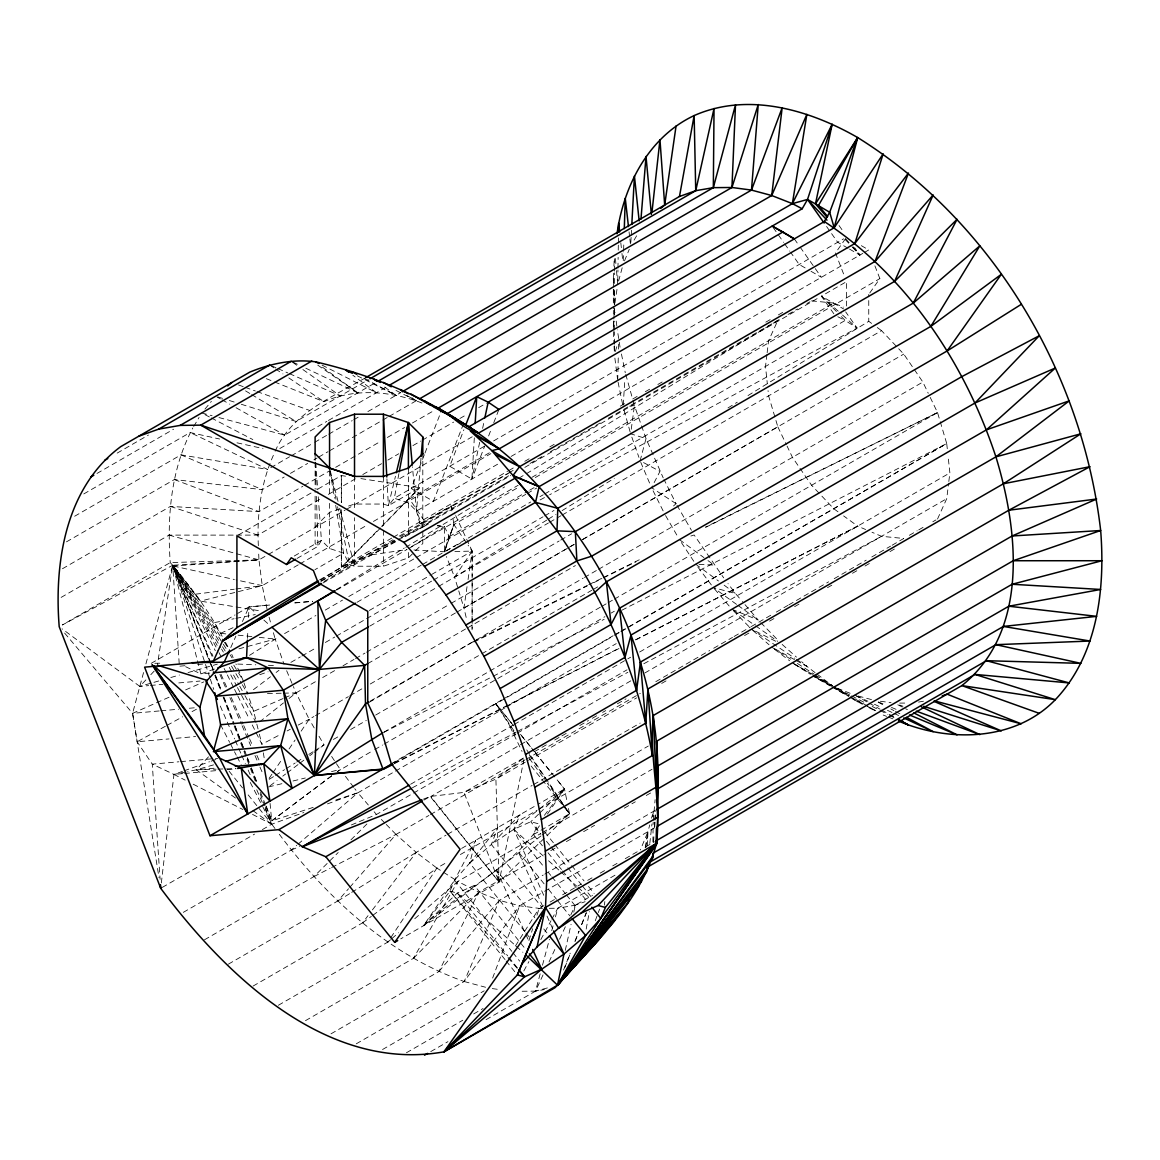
<?xml version="1.0" encoding="UTF-8"?>
<svg xmlns="http://www.w3.org/2000/svg" width="1160" height="1160" viewBox="0 0 1160 1160"><rect width="100%" height="100%" fill="white"/><g stroke="black" fill="none" stroke-linecap="round" stroke-linejoin="round"><path stroke-width="0.75" stroke-dasharray="5 3.75" d="M472.062 629.808L472.135 579.71M472.135 577.926L472.163 551.087L455.662 515.591M614.495 290.507L614.438 306.385L613.814 290.754M614.524 283.446L614.568 272.861M614.568 271.092L614.626 258.738M614.481 345.854L614.438 352.901L614.046 345.81M614.481 344.085L614.539 331.76M614.553 330.005L614.597 321.189M614.626 314.157L614.655 308.864L615.104 312.373M617.773 280.807L617.947 269.976M617.961 268.177L618.135 257.346M618.236 250.125L618.323 244.702M618.352 242.904L618.439 237.481M652.891 841.87L653.182 822.193M653.211 820.395L655.125 799.631M617.714 380.408L618.294 356.033M618.454 349.073L618.57 343.853M623.253 260.652L623.543 251.749M623.601 249.965L623.833 242.846M647.483 845.683L647.933 831.662L649.745 824.919M258.346 545.736C256.795 514.141 261.043 481.719 274.485 452.864M613.524 326.264L613.77 320.841M613.857 319.029L614.351 308.183M222.155 636.303C208.945 610.928 191.472 588.091 173.376 566.051L170.23 562.586C167.011 516.968 170.839 468.915 192.806 428.011M613.567 273.224L613.336 287.448M613.901 266.06L614.235 258.883M247.486 638.391L247.819 631.388M248.501 617.381L249.008 606.883L270.178 604.998L249.008 606.883L236.582 614.046M654.747 827.036L655.023 821.671M655.11 819.888L655.385 814.523M630.837 242.382L631.127 237.002M631.228 235.204L631.518 229.825M474.324 437.857L471.902 479.065L449.732 466.262L463.884 429.795M653.587 841.754L653.907 836.36M654.428 827.341L654.747 821.933M654.849 820.135L655.371 811.115M613.901 321.117L613.365 329.875L613.365 321.03M614.336 314.128L614.655 308.864M623.253 405.087L624.82 379.914M421.007 458.127L416.498 511.052L419.963 523.928L422.805 526.799L416.498 511.052L412.452 466.798M649.803 843.48L651.978 823.904M652.761 816.785L653.355 811.449L651.543 818.191M161.341 882.963L173.957 774.416L182.424 771.4M766.948 354.438L765.498 366.458L767.326 383.742M767.152 352.712L768.602 340.707L777.838 320.392L524.654 474.802M937.527 519.027L946.719 498.684L948.619 483.212M948.822 481.501L949.88 472.903L948.024 455.634M645.888 847.539L647.933 831.662L640.422 849.903M467.03 586.67L463.957 608.014L466.784 620.02M468.06 579.55L472.163 551.087L468.103 545.2M604.331 905.148L604.838 901.581M614.945 303.007L617.221 287.796M156.904 668.218L172.709 565.253L258.955 559.889L266.786 555.365M645.178 847.656L647.933 831.662M586.177 929.116L589.367 911.63M398.909 473.599L394.327 498.249L388.382 505.688L383.395 504.049L354.525 504.049L347.869 506.267M523.972 759.336L499.09 882.093L400.751 938.875M479.66 442.351L471.902 479.065L484.764 445.904M482.618 428.373L484.097 421.385M565.268 950.403L571.068 924.317M573.779 912.137L575.331 905.177L592.557 895.23M360.89 478.587L419.572 487.678L388.382 505.688L395.473 476.238M539.443 825.789C510.849 869.377 460.476 890.59 423.516 925.723L454.575 880.15L469.727 863.083L475.629 840.333L454.575 880.15L449.993 891.156L423.516 925.723L540.937 835.954M618.628 281.053L622.238 267.583M540.168 973.849L535.529 991.118L485.489 1020.003M542.488 965.207L549.434 939.31M551.754 930.683L553.61 923.781M555.466 916.864L557.786 908.236L617.294 873.871M143.55 672.553L132.602 713.342L137.126 741.762L152.279 764.15L160.109 879.309M145.913 663.897L172.709 565.253L200.346 601.112L260.579 610.957M413.989 550L444.498 551.783L448.848 535.876L444.439 526.567L437.291 525.451M615.365 351.48L617.25 345.129M528.902 940.557L532.672 928.711M536.978 915.167L539.125 908.381L543.822 905.67M437.465 525.886L444.439 526.567L444.498 551.783L453.864 524.566L452.878 517.78M444.498 551.783L453.864 524.566L518.071 487.49M595.268 920.75L599.589 909.121M492.637 978.054L519.578 905.771L543.068 892.214M469.727 863.083L491.361 844.494L497.843 827.501L469.727 863.083L524.726 931.509M424.328 454.735L411.22 488.505L433.39 501.294L463.55 423.647M424.98 453.052L441.38 410.858M449.152 537.645L448.848 535.876L449.688 536.37L449.152 537.645L453.864 524.566L467.088 543.721M488.621 435.957L491.202 429.33M493.768 422.704L498.916 409.436M564.702 967.832L570.604 952.809M575.201 941.122L579.13 931.103M581.755 924.418L586.351 912.731M563.528 970.05L570.212 953.215M574.896 941.441L578.898 931.349M581.58 924.621L586.25 912.847M624.5 260.899L629.285 249.284M401.215 537.587L426.982 524.842L427.518 523.566L428.359 524.059L401.737 538.53M542.416 845.785L533.44 834.62L538.008 823.658L530.773 821.73L513.75 829.356L491.361 844.494L541.88 907.323M543.736 895.288L513.75 829.356L520.072 814.683L491.361 844.494M356.265 1043.812L464.174 981.519L499.365 900.363L543.213 875.046M230.768 647.541L235.871 636.159M242.44 621.528L249.008 606.883L255.78 612.9M543.039 974.893L535.529 991.118L519.782 991.292M549.042 961.93L555.06 948.952M559.555 939.223L565.572 926.26M570.822 914.907L575.331 905.177L585.089 901.697M330.992 1033.835L438.886 971.543L478.703 892.229L544.475 854.253M523.812 970.978L528.916 961.567M540.807 939.6L550.986 920.779M551.841 919.213L557.786 908.236L575.331 905.177M305.486 1020.655L413.395 958.363L457.823 881.397L540.821 833.489M275.166 451.211C291.58 413.497 331.513 397.532 364.719 378.218M634.085 240.12L637.536 234.276M193.706 426.503L199.056 417.47M515.417 946.009L539.125 908.381L542.517 908.353M278.371 1005.27L387.846 942.065L389.847 939.049M390.848 937.541L436.899 868.086L447.861 861.764M271.918 774.213L267.887 780.158L273.949 776.344M272.919 772.734L280.981 760.844M289.043 748.968L295.089 740.051M301.136 731.148L309.198 719.258L313.896 716.547M547.462 814.03L564.5 789.032L556.597 779.201L564.5 789.032L567.008 801.401M845.567 238.583L835.476 252.996L843.958 274.891M869.754 292.987L879.86 278.618L874.626 265.132M279.313 834.258C326.873 897.753 388.339 954.607 464.174 981.519L519.578 905.771L539.125 908.381M253.097 986.058L362.558 922.853L368.039 915.66M372.418 909.904L416.237 852.368L445.991 835.185M544.374 815.349L564.5 789.032L538.443 804.068M204.943 409.103L211.381 401.375M438.886 971.543L499.365 900.363L519.578 905.771M228.389 964.148L337.864 900.943L348.536 888.734M349.726 887.371L396.024 834.432L428.91 815.451M208.495 756.842L196.315 769.819L187.717 771.588M145.899 679.905L139.794 686.401L62.075 628.822M150.785 674.714L155.672 669.509M376.826 531.207L341.33 567.327L320 580.551M381.858 526.089L419.572 487.678L381.843 526.683M413.395 958.363L478.703 892.229L499.365 900.363M380.582 527.945L341.635 567.051L341.446 509.632M335.689 505.296L343.592 553.146L349.551 564.587L354.525 566.225L383.395 566.225L408.407 557.887L414.41 551.885M415.613 550.681L422.805 543.475L422.805 455.43M315.114 526.799L329.556 512.358L339.546 509.037M204.493 939.774L313.954 876.583L338.198 852.498M350.958 839.826L367.546 823.354M538.559 814.189L530.773 821.73L540.879 834.301M539.85 812.928L564.5 789.032L513.75 829.356L544.04 867.042M423.516 925.723L457.243 893.069L474.31 885.428L524.813 948.256M673.525 505.963L676.062 503.672L663.999 479.457M387.846 942.065L390.528 939.731M391.877 938.57L398.605 932.741M414.758 918.735L457.823 881.397L478.703 892.229M183.309 912.355L291.204 850.062L296.656 845.379M298.004 844.219L357.86 792.802L393.878 772.009M259.623 721.883L283.446 702.931M289.043 698.465L296.046 692.897L316.404 681.137M542.372 834.852L569.516 813.784L568.443 808.477M253.431 689.692L270.454 676.759M276.123 672.452L278.965 670.291M269.976 785.871L277.08 780.477M282.764 776.17L285.606 774.01M287.027 772.937L298.41 764.309M299.831 763.222L304.094 759.988M309.778 755.667L312.62 753.521M314.041 752.434L324.002 744.894L318.782 735.846M522.913 758.654L495.9 779.129L463.957 792.396L430.229 796.47L423.501 799.11M274.993 828.515L271.744 824.194L271.657 820.917L331.688 775.895M336.429 763.686L340.257 769.457L337.4 771.603L373.143 750.477M331.673 775.793L271.657 820.917L313.911 807.142M362.558 922.853L371.301 916.414M372.766 915.341L436.899 868.086L457.823 881.397M249.516 655.342L278.298 637.217M275.471 775.387L284.562 769.674M286.085 768.717L295.176 763.005M296.699 762.047L302.76 758.234M308.836 754.42L313.388 751.564M314.896 750.607L324.002 744.894M337.864 900.943L350.161 893.331M351.697 892.373L416.237 852.368L436.899 868.086M546.751 520.101L454.575 577.158L458.214 589.149M548.288 519.158L555.959 514.402M562.107 510.603L614.336 478.268M728.016 407.914L737.238 402.215M747.997 395.56L868.753 321.305L868.753 294.423M411.336 546.809L444.439 526.567M336.298 589.686L404.274 548.071M405.783 547.317L504.614 486.91M520.042 477.5L523.131 475.614M324.017 581.479L394.284 540.27M400.534 536.601L512.952 470.67M117.16 453.111L148.436 435.058M96.962 473.454L173.579 429.214M83.795 493.928L190.138 432.535L219.631 439.016M74.646 516.243L180.975 454.851L267.656 469.438L190.138 432.535M66.453 541.851L174.362 479.544L262.247 489.65L284.171 476.992M241.323 404.274L296.046 421.442L368.445 379.653M218.993 417.571L284.635 435.116L375.463 382.684M62.466 568.734L170.36 506.427L258.955 511.618L302.803 486.301M279.864 448.5L326.844 421.37M328.411 420.471L386.352 387.02M270.787 467.639L289.579 456.779M291.145 455.88L313.07 443.221M314.635 442.322L327.163 435.087M328.729 434.188L352.219 420.616M353.786 419.717L360.049 416.107M367.88 411.583L400.765 392.587M61.132 597.4L169.026 535.108L234.784 535.108M290.435 473.382L307.661 463.435M313.925 459.824L317.057 458.012M318.623 457.113L328.019 451.689M329.585 450.776L381.263 420.95M382.829 420.036L387.527 417.325M389.093 416.425L417.281 400.142M304.369 485.387L329.425 470.931M335.689 467.306L381.103 441.09M387.367 437.479L404.593 427.533M412.423 423.009L434.348 410.35M238.481 534.934L311.721 492.637M317.956 489.041L341.33 475.542L346.666 476.368M236.567 535.108L257.882 535.108L322.089 498.046M328.352 494.421L356.54 478.152M362.805 474.541L381.596 463.681M387.861 460.071L398.822 453.734M412.916 445.599L420.747 441.09M422.312 440.176L453.632 422.095M459.897 418.485L466.161 414.86M478.688 407.624L486.518 403.114M268.351 554.466L345.086 510.168M346.651 509.254L473.498 436.029M294.277 556.017L321.421 540.342L317.869 491.564M484.213 446.353L394.327 498.249L408.407 502.947L416.498 511.052L498.539 463.681M493.609 440.93L843.61 238.858M297.018 558.438L317.956 546.346L321.421 540.342L329.556 548.477L343.592 553.146L314.925 569.69M489.346 452.821L409.48 498.945L426.982 524.842M298.265 564.847L262.247 585.64L236.451 592.093M299.831 563.948L367.169 525.074M373.433 521.449L490.868 453.647M151.206 663.346L235.03 614.945M511.082 456.446L862.822 253.373M864.302 252.518L868.753 249.951L861.358 245.673M319.507 579.928L391.732 538.124M393.298 537.225L507.558 471.25M508.935 470.525L515.388 466.726M524.784 461.303L531.048 457.692M549.826 446.846L556.089 443.236M620.266 406.174L626.53 402.563M632.794 398.953L639.058 395.328M645.322 391.717L651.572 388.107M657.836 384.482L664.1 380.872M765.832 322.146L772.111 318.507M778.36 314.911L784.639 311.286M321.132 580.986L349.551 564.587L337.546 506.688M419.963 523.928L451.153 505.92L454.909 513.981M320.899 581.377L392.935 539.791M399.2 536.166L507.253 473.787M508.82 472.888L515.083 469.263M322.915 583.03L396.647 540.473M398.213 539.559L509.588 475.252M529.99 463.478L544.112 455.329M550.376 451.704L602.141 421.82M608.42 418.195L642.524 398.46M646.077 396.459L780.26 318.942M788.089 314.418L797.486 308.995M806.867 303.572L809.999 301.774M426.982 523.87L510.69 475.542M524.813 467.393L819.859 297.047M833.852 313.78L821.425 296.148L846.582 281.619L846.582 306.719M336.56 590.135L407 549.463M408.566 548.564L518.143 485.3M531.933 477.34L833.779 303.064L843.378 307.154M535.311 477.543L879.86 278.618M449.152 536.674L528.163 491.057M529.728 490.158L534.441 487.432M284.562 633.606L315.882 615.51M325.279 610.087L342.505 600.14M348.769 596.53L414.54 558.554M416.107 557.655L525.726 494.363M527.292 493.464L536.688 488.041M356.99 602.301L421.167 565.253M422.718 564.354L530.714 502.004M539.966 496.668L543.242 494.769M544.663 493.957L845.147 320.464L857.066 328.048L549.622 494.769M369.315 610.464L430.099 575.375M431.65 574.476L472.163 551.087L472.163 576.288M290.899 662.375L300.295 656.937M301.861 656.038L315.955 647.904M325.351 642.48L334.747 637.058M336.313 636.144L431.839 581M433.405 580.087L543.025 516.809M544.591 515.895L553.987 510.473M369.793 626.11L437.045 587.279M438.611 586.38L548.419 522.971M549.651 522.261L560.933 515.75M562.15 515.04L881.542 330.644L903.756 354.09L922.867 382.046L928.261 393.298M322.668 677.527L335.196 670.291M343.026 665.767L353.988 659.446M355.555 658.532L364.95 653.109M366.517 652.21L449.514 604.288M451.08 603.389L559.135 540.995M560.701 540.096L571.663 533.774M573.504 544.75L463.957 608.014L458.736 590.861M582.9 539.327L903.756 354.09M367.778 663.592L455.43 612.987M456.997 612.074L574.374 544.315M582.204 539.791L777.838 426.837L768.602 395.85L768.051 390.659M315.462 715.648L348.348 696.652M349.914 695.753L362.442 688.518M370.272 683.994L465.798 628.851M467.364 627.952L575.418 565.558M370.185 701.133L583.175 578.159M584.452 577.433L597.269 570.024M598.531 569.299L922.867 382.046M369.315 702.25L472.033 642.336M333.399 739.457L339.662 735.846M350.625 729.524L366.285 720.476M375.68 715.053L591.788 590.28M593.354 589.382L598.053 586.67M600.271 607.231L382.205 733.192L491.564 677.077M601.822 606.39L606.535 603.62M608.101 602.765L612.799 600.01M614.365 599.14L937.527 412.568L929.029 394.908M374.709 749.577L382.539 745.053M384.105 744.14L604.911 616.671M611.175 613.046L614.307 611.247M162.284 887.4L254.548 834.127M262.363 829.617L271.744 824.194L303.833 812.508M391.268 763.715L501.932 699.828M503.498 698.914L613.133 635.752M614.698 634.853L619.397 632.142M620.962 631.243L946.719 443.54L937.527 412.568L705.585 527.046M393.907 762.7L613.292 636.042M614.626 635.274L619.556 632.417M621.122 631.518L946.719 443.54L947.27 448.717M395.444 771.11L505.049 707.817M506.615 706.918L616.236 643.626M410.596 784.261L513.198 725.014M514.141 724.478L630.59 657.241M639.639 652.021L949.88 472.903M351.393 824.948L376.463 814.48L515.837 734.019M517.404 733.105L627.024 669.827M423.995 800.066L430.229 796.47L499.09 882.093L569.516 813.784L530.714 755.827M630.808 680.847L430.723 796.601L499.09 882.093L495.9 779.129L636.651 697.87M644.873 672.96L946.719 498.684M523.421 758.06L463.957 792.396L499.09 882.093L496.654 870.319L534.789 917.778M534.383 751.723L548.462 743.589M554.726 739.978L560.99 736.368M561.889 735.889L568.154 732.279M579.768 725.522L588.497 720.534M592.296 718.301L598.56 714.676M602.591 712.399L605.723 710.601M617.337 703.83L626.066 698.842M655.806 681.674L709.673 650.528M713.704 648.251L732.496 637.405M734.062 636.492L750.375 627.024M751.274 626.559L770.718 615.279M776.315 612.103L787.93 605.346M788.829 604.867L828.631 581.841M834.229 578.666L866.187 560.164M871.784 556.974L890.576 546.142M892.127 545.229L903.756 538.472L881.542 536.312L872.001 532.251M909.353 535.297L917.183 530.773M918.735 529.874L923.433 527.162M932.829 521.739L935.961 519.926M430.476 814.552L524.436 760.293M526.002 759.394L640.305 693.39M661.678 683.414L667.928 679.803M744.56 635.564L750.824 631.953M769.587 621.107L775.852 617.497M794.614 606.665L800.864 603.055M827.457 587.699L833.721 584.089M852.484 573.258L858.734 569.647M864.997 566.036L871.247 562.426M890.024 551.58L896.274 547.97M447.557 834.286L532.121 785.465M533.687 784.552L640.175 723.072M461.637 848.409L536.921 804.953M460.389 854.529L537.124 810.231M538.689 809.317L648.295 746.039M533.44 834.62L569.516 813.784L548.361 782.84M542.387 832.576L652.007 769.297M550.739 850.642L555.437 847.931M566.399 841.594L572.663 837.984M583.625 831.647L594.587 825.326M603.983 819.903L614.945 813.566M624.341 808.143L635.303 801.821M646.265 795.485L652.529 791.874M544.779 874.133L655.965 809.941M544.635 891.301L654.254 828.022M550.087 902.059L556.351 898.449M562.615 894.824L581.407 883.978M587.671 880.353L593.934 876.742M600.198 873.132L606.462 869.507M612.726 865.896L618.99 862.271M625.255 858.661L639.348 850.527M645.612 846.902L654.515 841.768M382.539 1049.524L484.184 990.843M406.435 1052.758L462.738 1020.263M473.686 1013.941L483.067 1008.518M430.751 1051.598L447.949 1041.665M165.373 726.261L137.126 741.762L169.026 738.92M166.953 725.391L182.642 716.779M192.067 711.616L196.765 709.035M394.777 540.777L341.635 567.051L371.765 554.784L400.157 539.385M446.078 550.913L455.648 545.736M457.228 544.866L460.418 543.141M540.067 499.96L548.027 495.639M225.808 633.882L220.516 633.331L172.709 565.253L62.35 624.979L170.23 562.586L258.955 559.889L262.247 585.64L267.308 610.348M412.452 787.741L516.157 732.149M517.766 731.293L627.85 672.292M643.8 663.737L881.542 536.312M252.242 724.913L261.885 744.27L280.807 734.265M287.129 730.93L290.275 729.263M298.163 725.101L309.198 719.258L314.418 728.306M313.954 876.583L330.049 868.318M331.658 867.491L396.024 834.432L416.237 852.368M493.174 676.251L604.142 619.309M621.847 610.232L946.719 443.54M394.226 763.265L619.512 647.99M635.607 639.755L857.689 526.133L865.635 529.525M394.53 763.585L503.875 707.527M505.485 706.701L619.672 648.164M635.752 639.914L857.689 526.133L843.624 515.91M473.787 642.06L587.293 585.901M593.775 582.683L601.88 578.68M603.505 577.868L635.941 561.832M705.657 527.322L937.527 412.568M473.657 641.524L587.192 585.495M588.816 584.698L601.793 578.289M603.417 577.491L640.712 559.077M220.516 633.331L233.523 627.473M169.041 697.232L132.602 713.342L63.858 632.186M185.614 689.91L203.841 681.862M283.011 698.581L253.663 711.355L256.433 722.52M284.635 697.87L296.046 692.897L309.198 719.258M291.204 850.062L299.57 846.568M327.468 803.88L357.86 792.802L368.329 804.996M274.558 381.974L324.002 401.723C355.743 387.628 392.602 391.239 424.183 403.868M214.411 669.088L200.883 673.916L183.846 665.854M184.106 770.791L209.481 761.758M211.178 761.163L217.935 758.756M259.767 674.714L268.047 671.799M335.878 799.965L357.86 792.802L354.743 788.684M690.882 536.022L694.144 534.992L723.695 577.868M158.746 680.963L139.794 686.401L148.654 685.618M170.81 677.512L179.423 675.033M188.036 672.568L217.326 664.158M213.527 764.889L196.315 769.819L235.48 798.051M238.96 648.817L275.166 639.029L284.04 664.303M547.375 987.928L535.529 991.118L544.374 989.567M234.74 592.514L200.346 601.112L173.376 566.051L258.955 559.889L258.651 552.812M268.555 786.958L282.547 783.536M293.031 780.985L305.283 777.997M331.513 771.588L340.257 769.457M185.992 771.937L173.957 774.416L152.279 764.15L178.872 761.786M214.658 622.558L234.088 618.729M235.857 618.382L255.301 614.553M918.532 702.09L923.795 701.162M371.765 554.784L406.812 549.579M195.692 594.166L234.219 589.236M235.973 589.005L262.247 585.64L236.103 579.884M629.59 406.145L634.433 405.594L646.018 438.567L663.187 477.848M294.887 602.794L312.533 601.228M179.93 666.159L187.006 665.521M197.635 664.564L202.957 664.086M209.743 673.119L200.883 673.916L172.709 565.253L223.387 640.784M150.423 685.458L162.835 684.342M178.785 682.921L200.056 681.036M159.166 710.949L132.602 713.342L158.993 877.583M160.935 710.79L178.654 709.21M189.283 708.252L196.359 707.629M176.117 738.282L195.619 736.542M180.641 761.627L217.862 758.307M214.035 768.239L196.315 769.819L216.094 769.182M182.816 773.618L173.957 774.416L185.179 780.129M184.585 773.459L218.239 770.443M227.099 769.645L235.958 768.862M294.857 602.953L312.489 601.431M217.892 769.123L235.871 768.558M454.865 551.522L472.163 551.087L454.575 577.158L446.382 556.539M267.438 693.549L281.75 693.216M283.533 693.173L296.046 692.897L293.364 686.561M154.773 663.288L160.109 663.201M899.696 703.105L908.178 703.047M549.303 908.309L557.786 908.236M237.742 664.057L255.78 664.796M268.41 665.318L273.818 665.535M699.059 564.384L714.038 565.05L705.396 558.699M811.565 300.861L833.779 303.064M238.148 635.173L252.256 636.637M259.303 637.376L275.166 639.029L273.296 632.301M880.382 701.249L891.054 702.684M492.289 988.595L500.83 989.755M236.988 442.815L263.015 448.543M173.376 566.051L234.363 579.492M505.006 959.566L449.993 891.156L457.243 893.069L514.866 945.038M201.724 412.96L212.091 415.729M858.212 696.029L871.682 699.639M464.174 981.519L485.576 987.261M169.026 535.108L234.74 553.218M236.466 553.697L258.955 559.889M222.517 398.373L215.673 396.227L220.386 398.88M229.361 400.519L234.494 402.128M170.36 506.427L257.882 535.108M238.496 384.946L243.542 386.759M245.224 387.353L255.331 390.978M257.012 391.572L309.198 410.263M899.623 705.004L902.958 706.237M174.362 479.544L258.955 511.618M837.361 688.242L853.253 694.507M883.181 715.024L886.559 716.358M888.241 717.025L893.302 719.026M266.321 378.682L272.919 381.307M731.946 609.246L758.248 620.063L742.327 601.503M878.337 701.916L884.891 704.657M891.46 707.397L896.376 709.456M180.975 454.851L262.247 489.65M271.396 365.733L276.312 367.894M277.95 368.604L287.781 372.925M289.42 373.636L340.257 395.923L302.745 369.445M856.471 695.884L867.897 701.205M874.422 704.25L880.947 707.296M887.472 710.34L892.373 712.617M893.997 713.371L898.898 715.662M292.842 362.065L299.338 365.154M305.834 368.227L357.86 392.892L320.653 365.864M775.707 641.234L751.491 629.198L794.89 658.314M357.178 375.767L396.024 395.328L382.901 385.7M837.824 316.738L845.147 320.464L841.406 316.622M322.045 365.11L376.463 392.718L352.814 375.216M897.811 704.773L907.424 709.659M395.98 390.412L416.237 400.751L411.901 397.691M193.198 784.204L242.889 809.506M252.518 814.407L271.744 824.194L265.277 807.273M837.346 688.605L849.99 695.087M851.57 695.884L865.795 703.178M872.117 706.411L878.439 709.644M880.019 710.457L887.922 714.487M889.503 715.299L894.244 717.736M862.46 704.323L853.093 699.19M868.84 707.615L875.22 710.906M816.51 677.832L832.576 686.154M204.929 414.627L209.713 417.122M211.308 417.948L252.822 439.567M364.574 378.493L396.024 395.328M878.192 702.221L884.486 705.585M890.764 708.934L893.896 710.616M895.477 711.457L901.755 714.821M774.764 648.803L794.629 659.663M796.166 660.504L806.853 666.347L815.277 672.757M854.833 695.13L867.462 702.163M869.029 703.033L880.077 709.195M881.658 710.065L894.273 717.097M830.386 685.661L813.305 676.164L830.139 685.908M836.592 689.127L849.018 696.029M850.57 696.899L864.548 704.671M866.099 705.526L875.423 710.717M406.87 395.516L416.237 400.751M221.951 399.765L229.781 404.188M236.045 407.726L284.635 435.116M812.261 674.207L792.367 662.853L811.029 673.989M813.784 675.077L832.14 685.56L816.683 673.815M834.185 686.995L849.497 695.753M855.616 699.262L875.524 710.645M848.033 248.255L837.694 242.28L826.254 226.04M849.511 249.095L859.864 255.069L854.659 247.689M805.127 267.902L799.211 264.494L790.888 252.677M811.043 271.31L821.381 277.284L799.53 246.268M836.418 311.504L821.425 296.148L843.595 308.937M831.662 686.792L846.974 695.652M812.594 674.932L831.241 686.067M832.808 686.995L848.352 696.275M849.903 697.203L857.689 701.843L850.164 697.058M245.543 390.876L250.125 393.661M251.662 394.574L296.046 421.442M771.719 647.135L791.352 659.62M797.398 663.462L814.015 674.033M815.523 674.99L832.14 685.56M793.861 663.81L810.303 674.264M833.634 686.517L848.67 696.101M676.062 503.672L651.529 487.664L659.967 471.395L640.117 460.752L646.018 438.567L630.649 433.797L634.433 405.594L632.983 400.403M796.384 659.315L806.853 666.347L801.661 661.736M269.743 365.008L274.151 367.995M275.616 368.981L282.938 373.94M288.811 377.913L324.002 401.723M317.767 365.154L357.86 392.892M733.424 610.276L754.102 624.776M755.581 625.805L777.722 641.335M292.654 362.312L296.974 365.371M252.894 810.608L271.744 824.194L263.175 804.518M736.513 604.346L713.327 587.569L735.498 593.543L741.197 600.184M737.963 605.389L758.248 620.063M868.753 321.305L871.595 323.379M877.279 327.526L881.542 330.644M837.998 511.807L833.779 508.747L820.207 494.377M679.47 539.647L703.961 557.641M695.739 564.224L718.461 580.986M724.144 585.176L735.498 593.543L727.987 583.567M774.474 649.223L789.612 660.765M782.159 644.438L796.456 657.125M752.84 630.402L769.022 644.742M263.9 620.107L269.308 624.921M821.425 296.148L841.217 313.867M842.552 315.056L857.066 328.048L845.669 311.88M516.2 946.241L522.899 952.288M513.75 829.356L543.213 855.949M548.578 860.778L559.294 870.449M560.628 871.667L576.694 886.167M578.042 887.385L590.092 898.26M760.771 622.63L778.374 640.596M733.163 610.493L749.056 626.704M381.35 819.467L385.018 823.208M386.251 824.456L396.024 834.432M818.974 493.072L811.565 485.242L792.454 457.345L787.074 446.107M845.248 239.554L851.338 246.021M852.557 247.312L859.864 255.069L852.962 246.819M449.993 891.156L506.804 956.42M507.978 957.783L517.447 968.658M845.843 238.917L851.687 245.644M852.846 246.993L859.864 255.069M714.502 588.917L730.785 607.884M374.143 811.768L376.463 814.48M513.721 725.885L495.668 703.438L516.113 735.672M520.492 734.309L534.035 751.143M535.166 752.55L555.466 777.809M511.632 723.376L495.9 703.815L515.794 733.54M521.753 735.947L534.136 751.317M535.253 752.71L552.131 773.662M531.106 766.006L569.516 813.784L547.288 783.13M544.75 832.039L553.726 843.204M554.857 844.611L570.575 864.157M571.691 865.548L584.046 880.904M588.526 886.486L594.137 893.476M546.49 841.29L549.854 845.466M550.986 846.872L566.689 866.418M567.82 867.81L581.29 884.572M582.407 885.964L591.397 897.13M548.027 852.76L561.498 869.521M562.629 870.913L576.1 887.676M577.216 889.067L586.206 900.232M548.535 872.624L550.783 875.423M551.899 876.815L565.355 893.562M566.486 894.955L576.578 907.526M544.112 883.833L518.288 851.73L542.604 906.192M548.593 889.415L556.452 899.203M557.583 900.595L569.923 915.951M543.764 928.942L548.26 934.525M525.857 932.901L529.221 937.091M454.575 880.15L511.821 951.36M512.952 952.752L519.68 961.133M457.243 893.069L507.717 955.884M508.849 957.276L517.824 968.455M506.123 960.958L516.229 973.53M229.085 771.183L242.556 787.93M248.167 794.904L271.744 824.194L261.841 804.953M697.812 566.979L712.298 586.191M345.433 776.33L353.713 787.307M529.279 758.321L546.229 781.681M839.057 225.548L843.218 231.449M794.324 238.887L798.486 244.804M773.198 227.563L777.36 233.479M778.404 234.958L783.609 242.338M784.639 243.817L789.844 251.198M529.207 754.827L547.346 781.361M224.373 642.277L230.347 651.151M526.741 749.882L529.714 754.348M681.384 542.547L694.782 562.788M331.644 756.451L335.472 762.236M179.206 663.65L172.709 565.253L222.329 642.712M223.3 644.235L229.129 653.355M230.1 654.863L232.043 657.909M209.815 677.512L172.709 565.253L218.747 640.566M222.517 646.714L225.33 651.325M233.783 665.159L237.539 671.307M238.481 672.843L243.179 680.529L235.944 663.984M214.136 673.568L172.709 565.253L220.632 647.454M221.545 649.005L223.344 652.109M231.478 666.072L241.425 683.139M242.338 684.69L247.762 693.999L243.76 682.211M676.962 505.238L691.433 530.294M665.55 515.533L678.6 538.153M210.468 662.809L172.709 565.253L217.108 645.38M229.288 667.377L238.873 684.646M239.743 686.227L244.093 694.086M244.963 695.652L253.663 711.355L248.298 695.579M225.431 642.249L228.708 648.179M210.7 663.143L172.709 565.253L218.138 651.035M218.979 652.63L220.661 655.806M230.753 674.859L236.64 685.98M237.481 687.575L255.983 722.52M510.066 726.827L522.043 751.39M220.574 724.725L229.651 742.371M230.477 743.981L236.249 755.204M237.075 756.813L241.207 764.832M250.285 782.492L261.014 803.343M653.08 490.767L663.911 512.473M212.048 656.255L172.709 565.253L215.296 650.731M224.126 668.464L226.533 673.308M227.345 674.917L233.769 687.822M234.567 689.432L236.988 694.274M237.786 695.884L249.037 718.461M777.838 426.837L786.306 444.498M496.654 870.319L525.161 932.944M525.9 934.597L528.902 941.195M547.012 916.11L552.914 929.305M172.709 565.253L212.976 656.168M221.038 674.351L226.896 687.575M231.275 697.508L242.991 723.956M243.731 725.609L248.849 737.18M249.588 738.833L252.518 745.445M256.896 755.363L261.29 765.281M231.739 654.37L233.145 657.575M220.284 706.077L234.581 738.891M235.292 740.529L241.005 753.652M241.73 755.29L245.296 763.497M248.153 770.052L250.299 774.981M256.737 789.742L262.45 802.865M219.921 674.453L226.36 689.345M229.926 697.61L241.367 724.087M242.092 725.74L250.676 745.59M254.968 755.522L259.26 765.44M259.97 767.108L262.117 772.067M640.784 462.333L650.861 486.069M286.65 670.726L292.697 684.98M211.367 664.839L214.629 673.279M215.296 674.961L221.183 690.157M223.807 696.913L234.276 723.913M234.944 725.595L240.831 740.79M241.483 742.472L246.732 755.986M247.385 757.668L250.661 766.107M251.314 767.804L257.201 782.986M266.38 806.62L271.614 820.12L270.005 802.662M211.12 664.491L213.077 669.538M215.673 676.265L220.893 689.721M224.141 698.132L232.609 719.997M235.204 726.726L244.977 751.956M247.573 758.683L248.878 762.047M251.488 768.776L256.693 782.231M260.594 792.323L265.147 804.097M265.8 805.779L271.657 820.917M214.788 675.265L220.618 690.49M223.198 697.261L233.566 724.347M234.204 726.044L240.033 741.269M240.686 742.965L243.267 749.737M243.919 751.419L249.748 766.659M250.386 768.355L255.562 781.884M260.101 793.73L264.625 805.591M631.837 437.161L638.928 457.373M210.366 679.223L213.744 689.417M624.08 410.248L630.184 432.114M269.077 617.163L270.947 623.891M625.762 374.448L632.505 398.677M338.024 501.381L329.556 468.075L336.095 499.67M339.808 508.385L354.525 566.225L354.525 517.708M256.824 724.115L258.926 732.511M259.347 734.193L261.885 744.27M620.049 347.173L617.323 329.875M621.441 353.988L625.269 372.723M618.077 382.176L622.775 405.115M263.32 752.811L264.175 757.944M330.136 471.627L334.529 498.205M451.153 505.92L451.892 511.009M614.872 358.092L617.497 378.697M616.207 321.117L617.105 328.12M629.053 231.855L629.648 237.148M629.851 238.917L630.446 244.209M620.803 242.73L621.774 251.676M621.963 253.475L622.746 260.623M615.423 258.55L616.337 268.902M616.496 270.628L617.714 284.418M315.767 462.666L317.738 489.766M386.918 478.79L388.382 505.688M613.48 282.156L613.321 278.603L613.466 282.068M613.799 289.289L614.582 307.095M613.437 331.644L613.973 344.041M315.389 462.55L316.201 489.288M316.419 496.422L317.956 546.346L315.114 543.475L315.114 490.868M341.417 502.454L341.33 475.542L341.33 502.541M613.336 289.202L613.35 308.661M613.35 310.43L613.35 313.969M472.163 583.48L472.163 628.473M408.407 468.06L408.407 536.326M408.407 552.493L408.407 557.887M383.395 476.397L383.395 528.496M383.395 530.294L383.395 566.225M354.525 476.397L354.525 510.53M341.33 509.733L341.33 567.327M329.556 471.033L329.556 496.668M329.556 503.367L329.556 548.477M315.114 455.43L315.114 460.825M315.114 462.115L315.114 489.071"/><path stroke-width="1.5" d="M617.048 233.798C623.514 185.832 648.73 136.894 694.144 115.579C747.852 91.785 809.216 109.663 857.689 137.561C992.742 221.85 1082.483 373.274 1100.666 530.511L1013.231 560.729L657.749 765.977L657.705 817.249L656.502 843.335C642.06 900.61 594.819 942.239 557.525 985.188L554.987 987.726L443.961 1051.83C326.453 1072.812 225.04 974.734 160.718 888.299L59.203 626.69C54.07 562.513 65.598 487.475 120.727 446.643L249.85 372.099C270.498 363.617 293.379 358.744 315.65 361.862C390.848 379.262 462.782 413.961 519.578 466.668C607.738 553.262 665.985 676.454 657.14 801.676M526.915 955.913L557.525 985.188L656.502 843.335L545.476 907.439L443.961 1051.83L557.525 985.188L656.415 844.509L656.487 828.544M537.08 946.864L656.502 843.335L600.793 918.386L585.64 935.496L563.963 954.071L541.662 969.209L443.961 1051.83L517.36 974.922L521.928 963.916L537.08 946.864L545.476 907.439L546.679 881.354L545.345 851.135L656.371 787.031L656.647 741.211L1012.114 535.978L1096.664 499.017L1008.837 510.226L653.355 715.459C648.832 758.582 661.707 801.111 656.415 844.262L557.525 985.188L563.963 954.071L553.654 930.958M378.218 381.147L713.327 187.659L714.038 108.503L695.739 190.689L370.011 378.754M618.512 232.073L618.657 223.039L619.628 231.986M572.17 918.749L585.64 935.496L557.525 985.188L652.645 857.98L652.703 854.398M656.415 844.509L656.69 828.24M624.298 228.607L625.269 198.331L628.459 226.562M545.345 851.135L541.343 819.627L652.37 755.522C638.261 674.598 603.852 598.024 556.988 530.845L557.786 508.326L913.268 303.094L979.823 245.847L930.813 326.41L575.331 531.642L556.988 530.845L445.962 594.949L424.502 566.457L403.883 542.387L200.796 425.14L180.177 425.401L158.717 429.113L138.823 436.203M388.991 385.483L731.946 187.485L735.498 104.791L713.327 187.659L695.739 190.689L679.47 196.489L365.574 377.711M334.762 590.628L317.782 600.981L325.685 620.368L319.421 669.392L314.404 775.46L209.989 835.736L144.594 667.159L213.411 661.026L317.825 600.75L319.421 669.392L283.344 690.229L215.992 696.232L205.914 681.355M657.154 778.635L657.749 765.977M647.106 867.332L961.872 685.603C1029.355 631.286 1018.523 530.83 995.904 456.851C965.091 363.515 907.207 276.167 824.354 221.545L468.887 426.778L442.859 411.713M247.399 640.146L246.558 657.648L268.192 667.885L319.421 669.392L364.646 665.39L367.778 663.592M631.808 224.445L634.433 176.016L639.16 220.907M475.165 423.516L476.745 396.647L488.171 402.158L498.916 409.436M652.645 857.98L652.848 854.384M534.731 787.278L645.758 723.188L647.933 688.996L1003.414 483.763L1080.903 433.782L995.904 456.851L640.422 662.085L636.608 690.301L525.567 754.406L534.731 787.278L541.343 819.627M402.288 391.717L751.491 190.095L758.248 104.531L731.946 187.485L713.327 187.659M640.972 219.138L646.018 156.455L651.369 214.455M421.152 456.373L422.805 436.972L408.407 422.545L383.395 414.207L354.525 414.207L329.556 422.53L315.114 436.972L315.114 454.938M651.92 212.657L659.967 139.722L664.68 205.03L660.736 208.38M647.034 868.405L646.642 871.957L557.525 985.188L600.793 918.386L605.375 907.439L656.502 843.335L581.073 913.109L558.714 928.261L545.476 907.439L521.928 963.916M419.369 398.938L771.719 195.518L782.159 107.764L751.491 190.095L731.946 187.485M664.68 205.03L676.062 126.019M639.044 883.21L638.421 886.762L557.525 985.188L653.312 855.645M679.47 196.489L694.144 115.579L695.739 190.689M399.243 471.845L408.407 422.545L412.293 465.029M827.153 217.369L815.48 203.899L832.14 124.352L792.367 203.638L436.899 408.885M484.837 417.89L488.171 402.158L782.913 231.986L794.324 238.887L772.154 226.084L782.913 231.986M628.807 899.174L627.98 902.697L557.525 985.188L648.425 867.81M396.314 472.772L408.407 422.545L408.407 469.002M213.817 749.969L220.574 724.725L214.861 692.824M525.567 754.406L513.981 721.433L625.008 657.343L630.967 635.071L986.435 429.838L1069.303 400.824L995.904 456.851M247.762 813.943L152.192 664.868L219.631 758.147L241.265 768.384L247.762 813.943L219.631 758.147L204.479 735.759L199.911 707.31L207.147 680.398L224.213 662.186L229.317 650.803M213.28 672.8L268.192 667.885L283.344 690.229L287.926 718.721L280.676 745.634L263.668 763.816L237.669 768.5M477.862 436.943L499.365 448.746L470.264 430.969L491.811 450.631L499.365 448.746L854.833 243.513L883.181 153.831L834.185 227.78L478.703 433.013C462.159 429.258 451.095 413.772 435.609 406.855L478.703 433.013L468.887 426.778M832.14 124.352L807.519 199.462L802.198 208.756L446.716 413.989M556.988 530.845L535.529 502.352L512.995 475.498L519.578 466.668L875.06 261.435L908.468 173.043L854.833 243.513M465.812 424.821L476.745 396.647M558.134 984.521L559.453 981.186M545.476 907.439L517.36 974.922L524.552 976.821L541.662 969.209L532.658 949.431M751.491 190.095L771.719 195.518L806.853 114.376L792.367 203.638L802.198 208.756M424.502 566.457L535.529 502.352L539.125 486.62L894.606 281.387L933.162 194.952L875.06 261.435M213.411 661.026L222.517 641.001L236.915 627.603L317.956 580.827M355.424 603.2L325.685 620.368L341.635 642.365L364.646 665.39L314.404 775.46L280.676 745.634L213.368 751.665L287.926 718.721L314.404 775.46L383.264 769.356L392.921 764.411M513.981 721.433L500.033 688.605L611.059 624.5L619.541 608.217L975.023 402.984L1055.353 367.995L986.435 429.838M913.268 303.094L957.072 219.312L894.606 281.387M824.354 221.545L829.69 212.265L857.689 137.561L815.48 203.899L807.519 199.462L792.367 203.638L771.719 195.518M236.915 627.603L236.915 535.833L286.549 564.485L291.247 557.757L313.418 570.561L318.13 582.712L367.763 611.363L367.763 703.149L382.205 733.192L391.268 763.715L460.085 849.308L394.69 942.369L325.815 856.747L302.354 846.742L278.864 829.632L209.989 835.736M445.962 594.949L465.856 625.008L576.897 560.918L591.6 556.22L947.082 350.987L1001.283 274.34L930.813 326.41M599.415 939.136L557.525 985.188L641.582 881.049M243.02 657.966L246.558 657.648L319.421 669.392L341.635 642.365L368.227 627.009M605.274 931.958L557.525 985.188L620.702 912.441M557.525 985.188L615.104 920.025M581.073 913.109L598.125 905.51L656.502 843.335M975.023 402.984L1039.273 335.719L961.872 376.608L606.39 581.841L594.978 592.238L483.938 656.328L500.033 688.605M422.805 453.632L408.407 468.06L383.395 476.397L354.525 476.397L329.556 468.075L315.114 453.632M443.961 1051.83L524.552 976.821L518.94 969.847M227.737 385.961L231.768 382.539M898.347 721.012C949.155 742.588 1014.942 741.428 1055.353 699.668C1097.664 655.009 1105.292 589.323 1100.666 530.511L1012.114 535.978M947.082 350.987L1021.177 304.399M321.349 583.944L222.517 641.001L318.478 581.493M222.517 641.001L320.899 583.306M104.647 460.332L107.778 458.534M158.717 429.113L269.743 365.008M90.697 477.064L93.829 475.252M180.177 425.401L291.204 361.296M311.822 361.036L200.796 425.14L354.525 476.397M286.549 564.485L295.524 559.294M403.883 542.387L514.909 478.297L535.529 502.352L557.786 508.326M317.782 600.981L334.993 591.034M368.619 702.032L365.501 703.845L314.404 775.46L283.344 690.229M382.713 732.845L314.404 775.46L382.959 769.022L392.616 764.077M364.646 665.39L365.501 703.845L371.765 739.166L382.959 769.022L392.341 763.599M278.864 829.632L382.959 769.022M421.82 799.777L302.354 846.742L409.03 785.16M325.815 856.747L422.443 800.965M656.647 789.496L1012.114 584.263L1102 560.729L1013.231 560.729M394.69 942.369L397.721 940.615M656.487 809.636L1008.837 606.216L1100.666 589.468L1012.114 584.263M546.679 881.354L657.705 817.249L656.647 741.211M657.328 826.239L1003.414 626.429L1096.664 616.351L1008.837 606.216M656.082 840.855L995.904 644.67L1090.052 641.045L1003.414 626.429M652.877 853.282L986.435 660.707L1080.903 663.361L995.904 644.67M650.861 861.576L975.023 674.424L1069.303 682.936L986.435 660.707M424.502 1055.208L427.62 1053.41M268.192 667.885L215.992 696.232L217.427 699.509M302.354 846.742L410.858 788.597M1008.837 510.226L1090.052 466.668L1003.414 483.763M217.805 667.885L246.558 657.648L224.213 662.186L192.168 662.693M942.195 695.884L947.082 694.144L1021.177 723.797L934.293 700.857M225.576 761.424L280.676 745.634L292.189 788.292L263.668 763.816L235.306 766.339M220.574 724.725L287.926 718.721M598.125 905.51L605.375 907.439M157.992 665.405L207.147 680.398M975.023 674.424L1055.353 699.668L961.872 685.603L1039.273 713.356M923.621 706.28L1001.283 730.887L934.09 701.379M916.327 711.167L979.823 734.599L921.388 706.861M909.498 714.952L957.072 734.86L913.819 712.907M438.393 409.538L452.661 416.701M903.799 717.938L933.162 731.626L906.467 717.344M496.335 455.097L519.578 466.668L491.811 450.631L512.995 475.498L539.125 486.62L513.488 476.078L514.909 478.297M352.336 373.332L345.854 370.069L348.638 372.128M315.65 361.862L318.84 363.486M380.393 382.452L374.158 379.276L377.072 381.423M898.986 720.157L908.468 725.014L899 719.736M439.698 410.336L443.903 412.525M408.276 393.762L400.33 389.557L403.216 391.601M351.988 371.765L356.7 374.288M815.48 203.899L829.69 212.265L834.185 227.78L857.689 137.561L818.452 205.523L827.66 216.529M442.961 411.713L455.604 418.601M383.438 382.438L391.253 386.787M411.032 394.052L430.81 405.391M441.38 410.858L424.85 401.259L435.391 407.928M272.02 627.313L319.421 669.392M153.845 665.724L199.911 707.31M826.993 220.154L807.519 199.462L824.165 223.082M241.265 768.384L269.976 801.111L263.668 763.816M518.636 970.021L524.552 976.821M591.817 907.221L600.793 918.386M549.376 935.932L563.963 954.071M529.308 953.854L541.662 969.209M152.279 664.782L204.479 735.759M465.856 625.008L483.938 656.328M160.153 884.732L160.718 888.299L160.471 884.703M619.541 608.217L625.008 657.343M606.39 581.841L611.059 624.5M630.967 635.071L636.608 690.301M640.422 662.085L645.758 723.188M647.933 688.996L652.37 755.522M386.816 476.992L383.395 414.207L383.395 477.093M575.331 531.642L576.897 560.918M653.355 715.459L656.371 787.031M422.805 436.972L422.805 454.938M354.525 414.207L354.525 477.093M329.556 422.53L329.556 469.235"/></g></svg>
